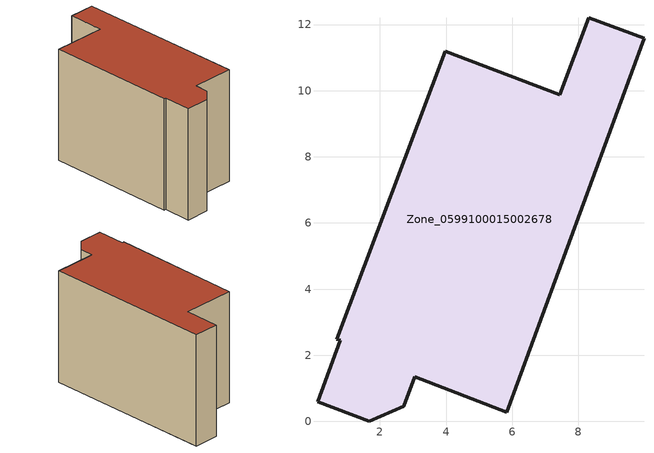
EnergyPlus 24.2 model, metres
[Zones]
Zone_0599100015002678
 floor ground (C_G): 0.69,2.49 3.97,11.2 7.43,9.87 8.31,12.21 9.98,11.58 5.83,0.28 3.05,1.35 2.71,0.46 1.68,0 0.11,0.6 0.8,2.46 z0.81
 wall outside (C_F): 3.05,1.35 5.83,0.28 9.98,11.58 8.31,12.21 7.43,9.87 3.97,11.2 0.69,2.49 0.8,2.46 0.11,0.6 1.68,0 2.71,0.46 3.05,1.35 z0.81:8.78
 roof outside (C_R): 3.97,11.2 0.69,2.49 0.8,2.46 0.11,0.6 1.68,0 2.71,0.46 3.05,1.35 5.83,0.28 9.98,11.58 8.31,12.21 7.43,9.87 z8.78
[BUILDING]
Pand.0599100015002678: North Axis=0; Terrain=City; Loads Convergence Tolerance Value=0.04; Temperature Convergence Tolerance Value=0.4; Solar Distribution=FullExterior; Maximum Number of Warmup Days=25; Minimum Number of Warmup Days=1
[Site:Location]
Rotterdam.The.Hague.AP_ZH_NLD Design_Conditions: Latitude=51.96; Longitude=4.45; Time Zone=1; Elevation=-4.5
[SITE:GROUNDTEMPERATURE:BUILDINGSURFACE]
18, 18, 18, 18, 18, 18, 18, 18, 18, 18, 18, 18
[MATERIAL] Thermal Absorptance=0.9; Solar Absorptance=0.7; Visible Absorptance=0.7
Name | Roughness | Thickness | Conductivity | Density | Specific Heat
G.TI.1965-1974 | MediumSmooth | 0.15 | 0.882353 | 540 | 1210
F.TI.1965-1974 | Rough | 0.3 | 0.697674 | 1920 | 840
R.TI.1965-1974 | MediumRough | 0.2 | 0.232558 | 1500 | 1000
[CONSTRUCTION]
C_G: G.TI.1965-1974
C_F: F.TI.1965-1974
C_R: R.TI.1965-1974
[ZONE]
Zone_0599100015002678: Type=1; Multiplier=1; Ceiling Height=Autocalculate; Volume=Autocalculate; Floor Area=autocalculate; Part of Total Floor Area=Yes
[ZONEINFILTRATION:DESIGNFLOWRATE]
Infil_Zone_0599100015002678: Zone or ZoneList or Space or SpaceList=Zone_0599100015002678; Schedule=AlwaysOn; Design Flow Rate Calculation Method=Flow/Area; Flow Rate per Floor Area=0.003; Constant Term Coefficient=1; Temperature Term Coefficient=0; Velocity Term Coefficient=0; Velocity Squared Term Coefficient=0
[HVACTEMPLATE:ZONE:IDEALLOADSAIRSYSTEM]
Zone_0599100015002678: Maximum Heating Supply Air Temperature=50; Minimum Cooling Supply Air Temperature=13; Maximum Heating Supply Air Humidity Ratio=0.0156; Minimum Cooling Supply Air Humidity Ratio=0.0077; Heating Limit=NoLimit; Cooling Limit=NoLimit; Dehumidification Control Type=ConstantSensibleHeatRatio; Cooling Sensible Heat Ratio=0.7; Dehumidification Setpoint=60; Humidification Control Type=None; Humidification Setpoint=30; Outdoor Air Method=None; Outdoor Air Flow Rate per Person=0.00944; Outdoor Air Flow Rate per Zone Floor Area=0; Outdoor Air Flow Rate per Zone=0; Demand Controlled Ventilation Type=None; Outdoor Air Economizer Type=NoEconomizer; Heat Recovery Type=None; Sensible Heat Recovery Effectiveness=0.7; Latent Heat Recovery Effectiveness=0.65
[ZONECONTROL:THERMOSTAT]
ThermostatControl_Zone_0599100015002678: Zone or ZoneList=Zone_0599100015002678; Control Type Schedule=DualSetpointControlType; Control 1=Thermostat_Zone_0599100015002678; Temperature Difference Between Cutout And Setpoint=0
[THERMOSTATSETPOINT:DUALSETPOINT]
Thermostat_Zone_0599100015002678: Heating Setpoint Temperature Schedule=HeatingSetpoint_Zone_0599100015002678; Cooling Setpoint Temperature Schedule=CoolingSetpoint_Zone_0599100015002678
[SCHEDULE:COMPACT]
HeatingSetpoint_Zone_0599100015002678: Through: 12/31, For: AllDays, Until: 24:00, 21
CoolingSetpoint_Zone_0599100015002678: Through: 12/31, For: AllDays, Until: 24:00, 24
DualSetpointControlType: Through: 12/31, For: AllDays, Until: 24:00, 4
AlwaysOn: Through: 12/31, For: AllDays, Until: 24:00, 1
